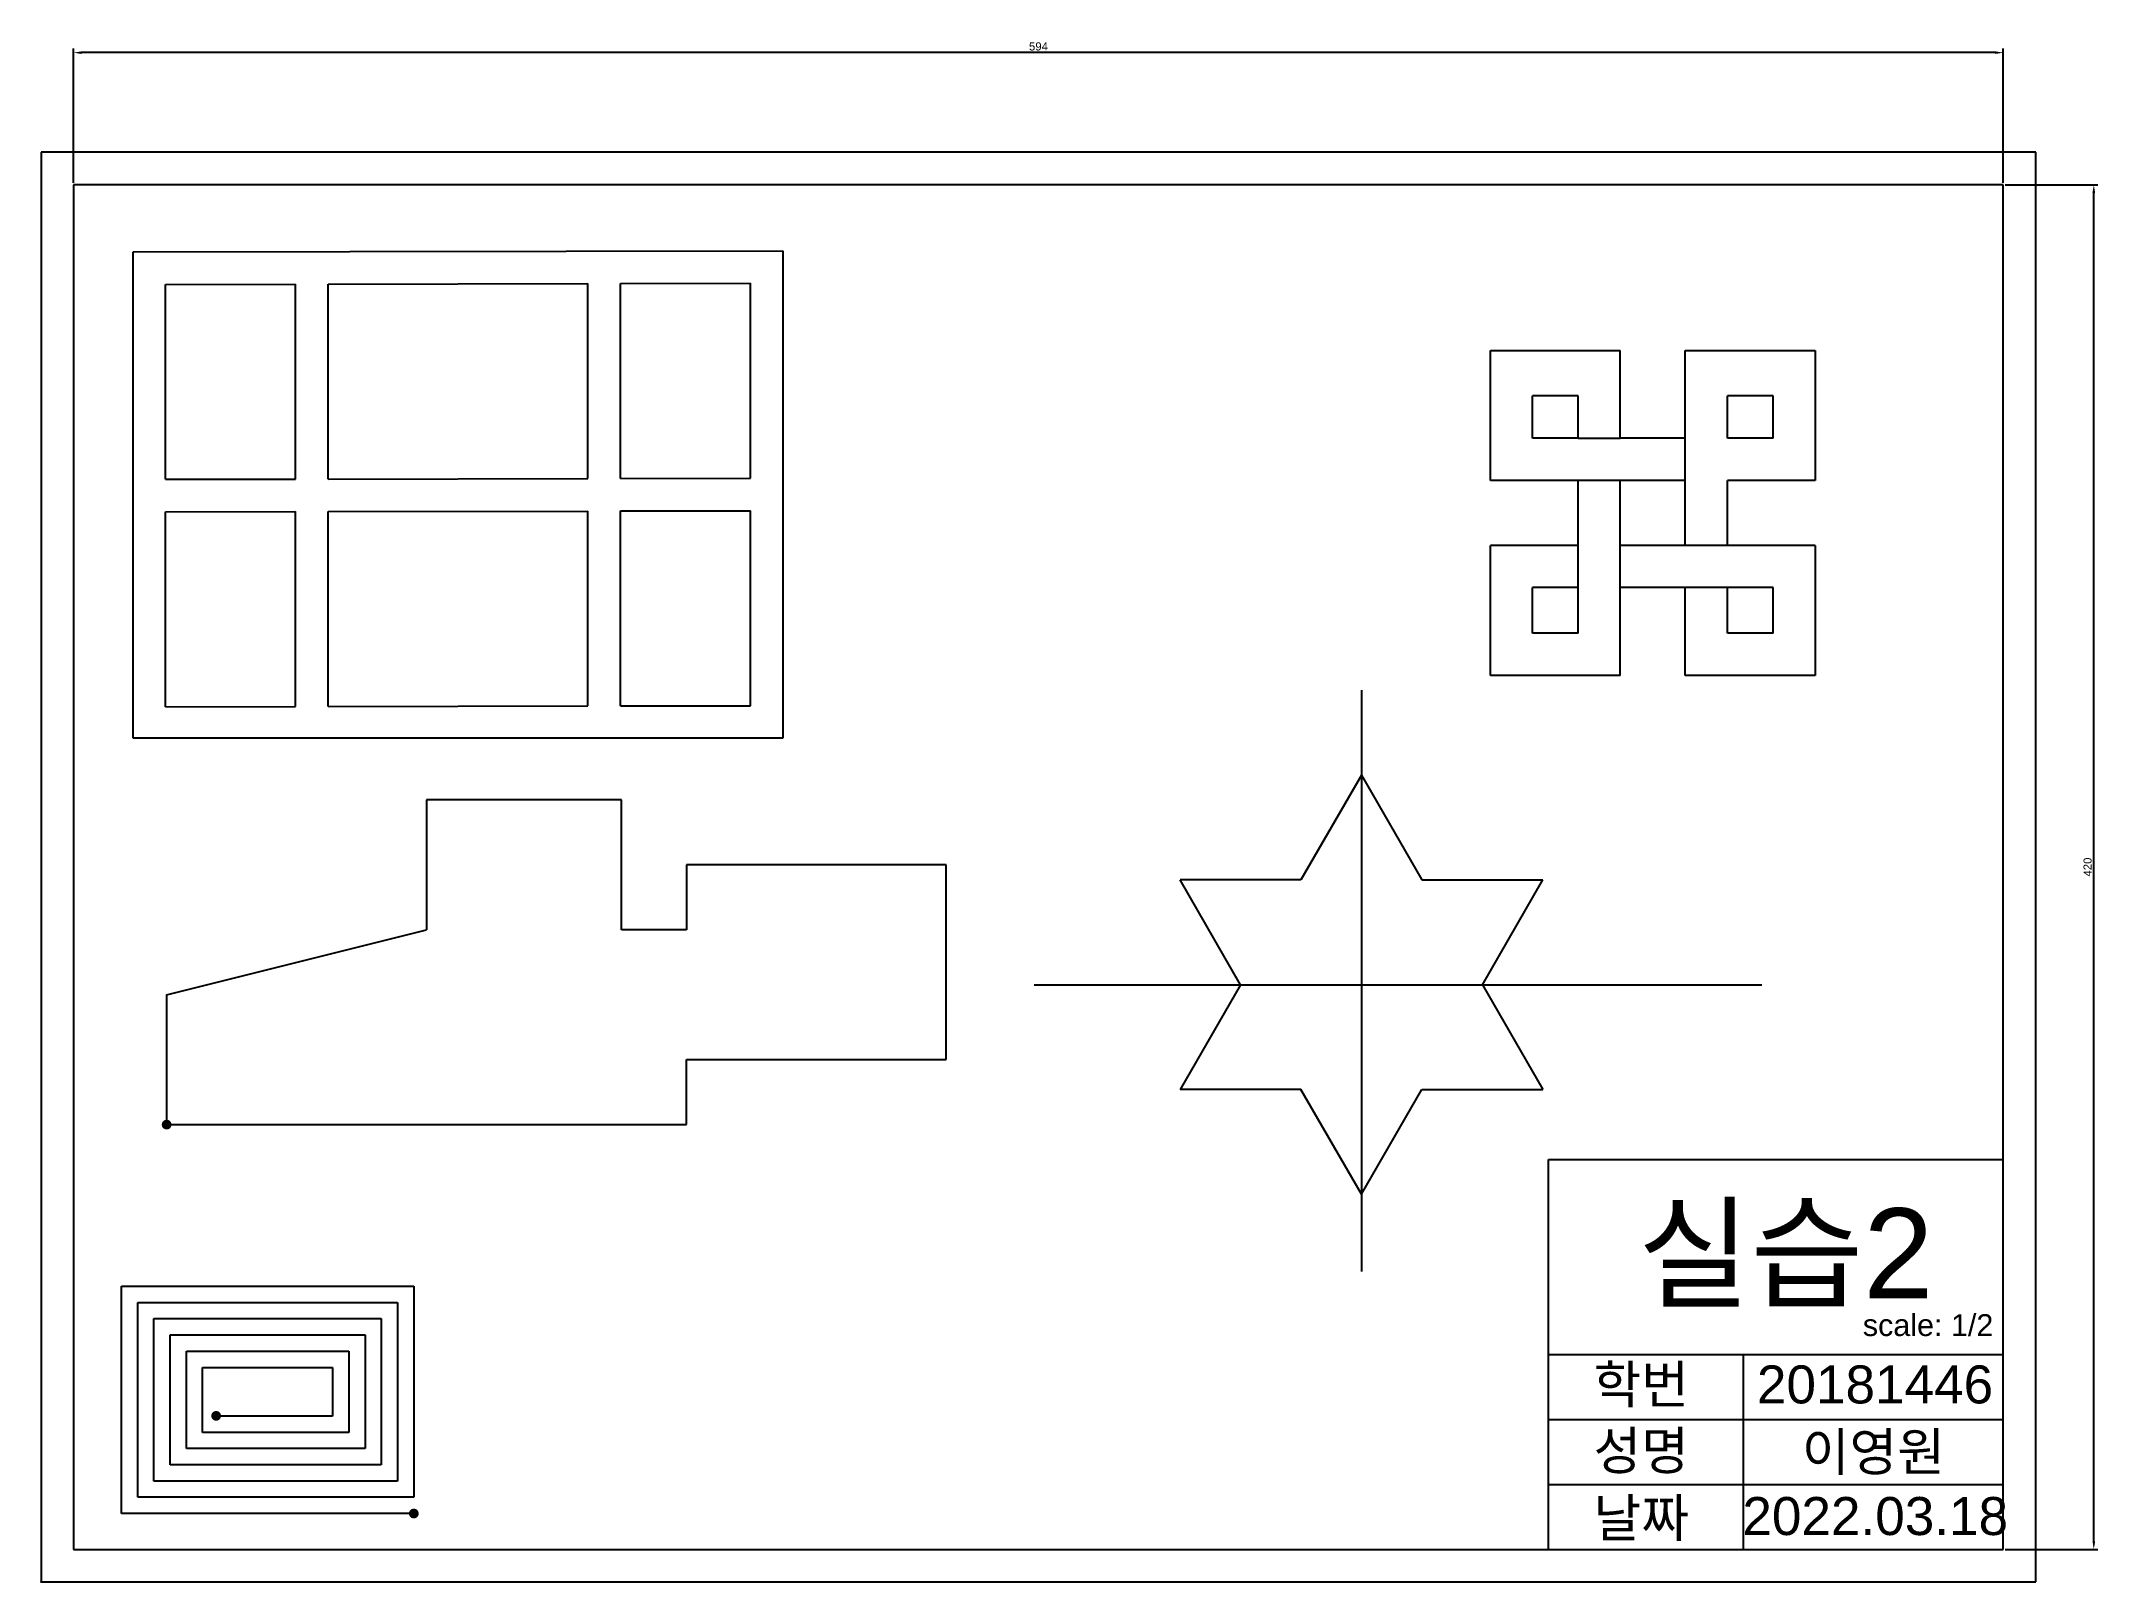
# Model space of a CAD drawing. Header units: millimetres. Extents: x 19 to 652, y 19 to 493.
import ezdxf

# ---------------------------------------------------------------- set-up
doc = ezdxf.new("R2010")
doc.units = ezdxf.units.MM
doc.styles.get("Standard").update_dxf_attribs({"font": 'arial.ttf'})
doc.dimstyles.new('ISO-25', dxfattribs={"dimtxt": 2.5, "dimasz": 2.5, "dimexe": 1.25, "dimexo": 0.625, "dimtad": 1, "dimtxsty": 'Standard', "dimcen": 2.5, "dimadec": 0, "dimazin": 0, "dimtfac": 1, "dimtmove": 0, "dimatfit": 3, "dimfxl": 1, "dimarcsym": 0})

# ---------------------------------------------------------------- blocks, each defined once
blk = doc.blocks.new('*D1')
at = {"color": 0, "lineweight": -2, "transparency": 16777216}
for p, q in [((29.18, 449.19), (29.18, 490.47)), ((620.68, 489.22), (31.68, 489.22)), ((623.18, 449.19), (623.18, 490.47))]:
    blk.add_line(p, q, dxfattribs=at)
at = {"color": 0, "transparency": 16777216}
for points in [[(31.68, 489.64), (31.68, 488.81), (29.18, 489.22)], [(620.68, 489.64), (620.68, 488.81), (623.18, 489.22)]]:
    blk.add_solid(points, dxfattribs=at)
at = {"layer": 'Defpoints', "color": 0, "transparency": 16777216}
for p in [(29.18, 489.22), (29.18, 448.57), (623.18, 448.57)]:
    blk.add_point(p, dxfattribs=at)
at = {"color": 0, "transparency": 16777216, "insert": (326.18, 491.12), "char_height": 2.5, "attachment_point": 5}
blk.add_mtext('594', dxfattribs=at)
blk = doc.blocks.new('*D2')
at = {"color": 0, "lineweight": -2, "transparency": 16777216}
for p, q in [((623.8, 448.57), (652.29, 448.57)), ((651.04, 31.07), (651.04, 446.07)), ((623.8, 28.57), (652.29, 28.57))]:
    blk.add_line(p, q, dxfattribs=at)
at = {"color": 0, "transparency": 16777216}
for points in [[(650.63, 446.07), (651.46, 446.07), (651.04, 448.57)], [(650.63, 31.07), (651.46, 31.07), (651.04, 28.57)]]:
    blk.add_solid(points, dxfattribs=at)
at = {"layer": 'Defpoints', "color": 0, "transparency": 16777216}
for p in [(623.18, 448.57), (651.04, 448.57), (623.18, 28.57)]:
    blk.add_point(p, dxfattribs=at)
at = {"color": 0, "transparency": 16777216, "insert": (649.14, 238.57), "char_height": 2.5, "attachment_point": 5, "rotation": 90}
blk.add_mtext('420', dxfattribs=at)

msp = doc.modelspace()

# ---------------------------------------------------------------- linework, layer by layer
for p, q in [((19.178, 458.569), (19.178, 18.569)), ((633.178, 458.569), (19.178, 458.569)), ((633.178, 18.569), (633.178, 458.569)), ((623.178, 448.569), (29.178, 448.569)), ((29.178, 448.569), (29.178, 28.569)), ((623.178, 28.569), (623.178, 448.569)), ((47.501, 278.243), (47.502, 427.891)), ((47.502, 427.891), (247.501, 428.243)), ((247.501, 428.243), (247.501, 278.243)), ((57.501, 357.908), (57.502, 417.908)), ((57.502, 417.908), (97.502, 417.979)), ((97.501, 357.979), (97.502, 417.979)), ((107.501, 357.996), (107.502, 417.996)), ((107.502, 417.996), (187.502, 418.137)), ((187.501, 358.137), (187.502, 418.137)), ((197.501, 358.155), (197.502, 418.155)), ((197.502, 418.155), (237.502, 418.226)), ((237.501, 358.225), (237.502, 418.226)), ((247.501, 418.243), (247.519, 418.243)), ((465.295, 397.558), (505.295, 397.558)), ((465.295, 357.558), (465.295, 397.558)), ((505.295, 370.558), (505.295, 397.558)), ((525.295, 337.558), (525.295, 397.558)), ((525.295, 397.558), (565.295, 397.558)), ((565.295, 397.558), (565.295, 357.558)), ((478.295, 370.558), (478.295, 383.558)), ((492.295, 383.558), (478.295, 383.558)), ((492.295, 370.558), (492.295, 383.558)), ((552.295, 383.558), (538.295, 383.558)), ((538.295, 370.558), (538.295, 383.558)), ((552.295, 370.558), (552.295, 383.558)), ((492.295, 370.558), (478.295, 370.558)), ((492.295, 370.558), (505.295, 370.558)), ((525.295, 370.558), (505.295, 370.558)), ((552.295, 370.558), (538.295, 370.558)), ((57.501, 357.908), (97.501, 357.979)), ((107.501, 357.996), (187.501, 358.137)), ((197.501, 358.155), (237.501, 358.225)), ((247.501, 358.243), (247.625, 358.243)), ((525.295, 357.558), (465.295, 357.558)), ((492.295, 310.558), (492.295, 357.558)), ((505.295, 297.558), (505.295, 357.558)), ((565.295, 357.558), (538.295, 357.558)), ((538.295, 337.558), (538.295, 357.558)), ((197.501, 348.155), (237.501, 348.225)), ((237.501, 288.225), (237.501, 348.225)), ((247.501, 348.243), (247.642, 348.243)), ((57.501, 347.908), (97.501, 347.979)), ((57.501, 287.908), (57.501, 347.908)), ((97.501, 287.979), (97.501, 347.979)), ((107.501, 347.996), (187.501, 348.137)), ((107.501, 287.996), (107.501, 347.996)), ((187.501, 288.137), (187.501, 348.137)), ((197.501, 288.155), (197.501, 348.155)), ((465.295, 297.558), (465.295, 337.558)), ((492.295, 337.558), (465.295, 337.558)), ((565.295, 337.558), (505.295, 337.558)), ((565.295, 337.558), (565.295, 297.558)), ((478.295, 310.558), (478.295, 324.558)), ((492.295, 324.558), (478.295, 324.558)), ((552.295, 324.558), (505.295, 324.558)), ((525.295, 297.558), (525.295, 324.558)), ((538.295, 310.558), (538.295, 324.558)), ((552.295, 310.558), (552.295, 324.558)), ((492.295, 310.558), (478.295, 310.558)), ((552.295, 310.558), (538.295, 310.558)), ((425.604, 292.97), (425.604, 114.111)), ((505.295, 297.558), (465.295, 297.558)), ((565.295, 297.558), (525.295, 297.558)), ((57.501, 287.908), (97.501, 287.979)), ((107.501, 287.996), (187.501, 288.137)), ((197.501, 288.155), (237.501, 288.225)), ((247.501, 288.243), (247.748, 288.243)), ((247.501, 278.243), (47.501, 278.243)), ((187.501, 278.243), (187.501, 278.243)), ((197.501, 278.243), (197.501, 278.243)), ((237.501, 278.243), (237.501, 278.243)), ((425.604, 266.833), (406.994, 234.6)), ((425.604, 266.833), (444.214, 234.6)), ((197.812, 259.292), (137.812, 259.292)), ((137.812, 259.292), (137.812, 219.292)), ((197.812, 219.292), (197.812, 259.292)), ((297.812, 239.292), (217.812, 239.292)), ((217.812, 239.292), (217.812, 219.292)), ((297.812, 179.292), (297.812, 239.292)), ((406.994, 234.6), (369.774, 234.6)), ((388.384, 202.366), (369.774, 234.6)), ((444.214, 234.6), (481.433, 234.6)), ((462.824, 202.366), (481.433, 234.6)), ((57.812, 199.292), (137.812, 219.292)), ((217.812, 219.292), (197.812, 219.292)), ((57.812, 199.292), (57.812, 159.292)), ((324.864, 202.366), (548.842, 202.366)), ((388.384, 202.366), (369.774, 170.133)), ((462.824, 202.366), (481.433, 170.133)), ((217.812, 159.292), (217.812, 179.292)), ((217.812, 179.292), (297.812, 179.292)), ((406.994, 170.133), (369.774, 170.133)), ((425.604, 137.9), (406.994, 170.133)), ((425.604, 137.9), (444.214, 170.133)), ((444.214, 170.133), (481.433, 170.133)), ((57.812, 159.292), (217.812, 159.292)), ((483.178, 28.569), (483.178, 148.569)), ((483.178, 148.569), (623.178, 148.569)), ((43.9, 39.588), (43.9, 109.588)), ((43.9, 109.588), (133.9, 109.588)), ((133.9, 109.588), (133.9, 44.588)), ((48.9, 44.588), (48.9, 104.588)), ((48.9, 104.588), (128.9, 104.588)), ((128.9, 104.588), (128.9, 49.588)), ((53.9, 49.588), (53.9, 99.588)), ((53.9, 99.588), (123.9, 99.588)), ((123.9, 99.588), (123.9, 54.588)), ((58.9, 54.588), (58.9, 94.588)), ((58.9, 94.588), (118.9, 94.588)), ((63.9, 59.588), (63.9, 89.588)), ((63.9, 89.588), (113.9, 89.588)), ((113.9, 89.588), (113.9, 64.588)), ((118.9, 94.588), (118.9, 59.588)), ((68.9, 64.588), (68.9, 84.588)), ((68.9, 84.588), (108.9, 84.588)), ((108.9, 84.588), (108.9, 69.588)), ((483.178, 88.569), (623.178, 88.569)), ((543.178, 28.569), (543.178, 88.569)), ((113.9, 64.588), (68.9, 64.588)), ((108.9, 69.588), (73.9, 69.588)), ((483.178, 68.569), (623.178, 68.569)), ((118.9, 59.588), (63.9, 59.588)), ((123.9, 54.588), (58.9, 54.588)), ((133.9, 44.588), (48.9, 44.588)), ((128.9, 49.588), (53.9, 49.588)), ((483.178, 48.569), (623.178, 48.569)), ((133.9, 39.588), (43.9, 39.588)), ((29.178, 28.569), (623.178, 28.569)), ((19.178, 18.569), (633.178, 18.569))]:
    msp.add_line(p, q)
at = {"const_width": 1.5}
for points in [[(57.062, 159.292, 1), (58.562, 159.292, 1)], [(72.296, 69.659, 1), (73.796, 69.659, 1)], [(133.15, 39.588, 1), (134.65, 39.588, 1)]]:
    msp.add_lwpolyline(points, format="xyb", close=True, dxfattribs=at)
msp.add_point((19.178, 18.569))

# ---------------------------------------------------------------- texts
for s, height, p in [('실습2', 27.691, (510.646, 105.859)), ('scale: 1/2', 6.7193, (579.944, 94.229)), ('학번', 11.701, (497.057, 73.481)), ('20181446', 11.701, (547.343, 73.481)), ('성명', 11.701, (497.057, 53.101)), ('이영원', 11.701, (561.17, 52.761)), ('날짜', 11.701, (497.057, 32.431)), ('2022.03.18', 11.701, (542.863, 32.974))]:
    msp.add_text(s, height=height).set_placement(p)

# ---------------------------------------------------------------- dimensions: what is measured, and where the dimension line sits
dim = msp.add_linear_dim(base=(29.178, 489.223), p1=(623.178, 448.569), p2=(29.178, 448.569), dimstyle='ISO-25')
dim.commit()
dim.dimension.update_dxf_attribs({"geometry": '*D1', "text_midpoint": (326.178, 491.124)})
dim = msp.add_linear_dim(base=(651.043, 448.569), p1=(623.178, 28.569), p2=(623.178, 448.569), angle=90, dimstyle='ISO-25')
dim.commit()
dim.dimension.update_dxf_attribs({"geometry": '*D2', "text_midpoint": (649.141, 238.569)})

doc.saveas('drawing.dxf')
